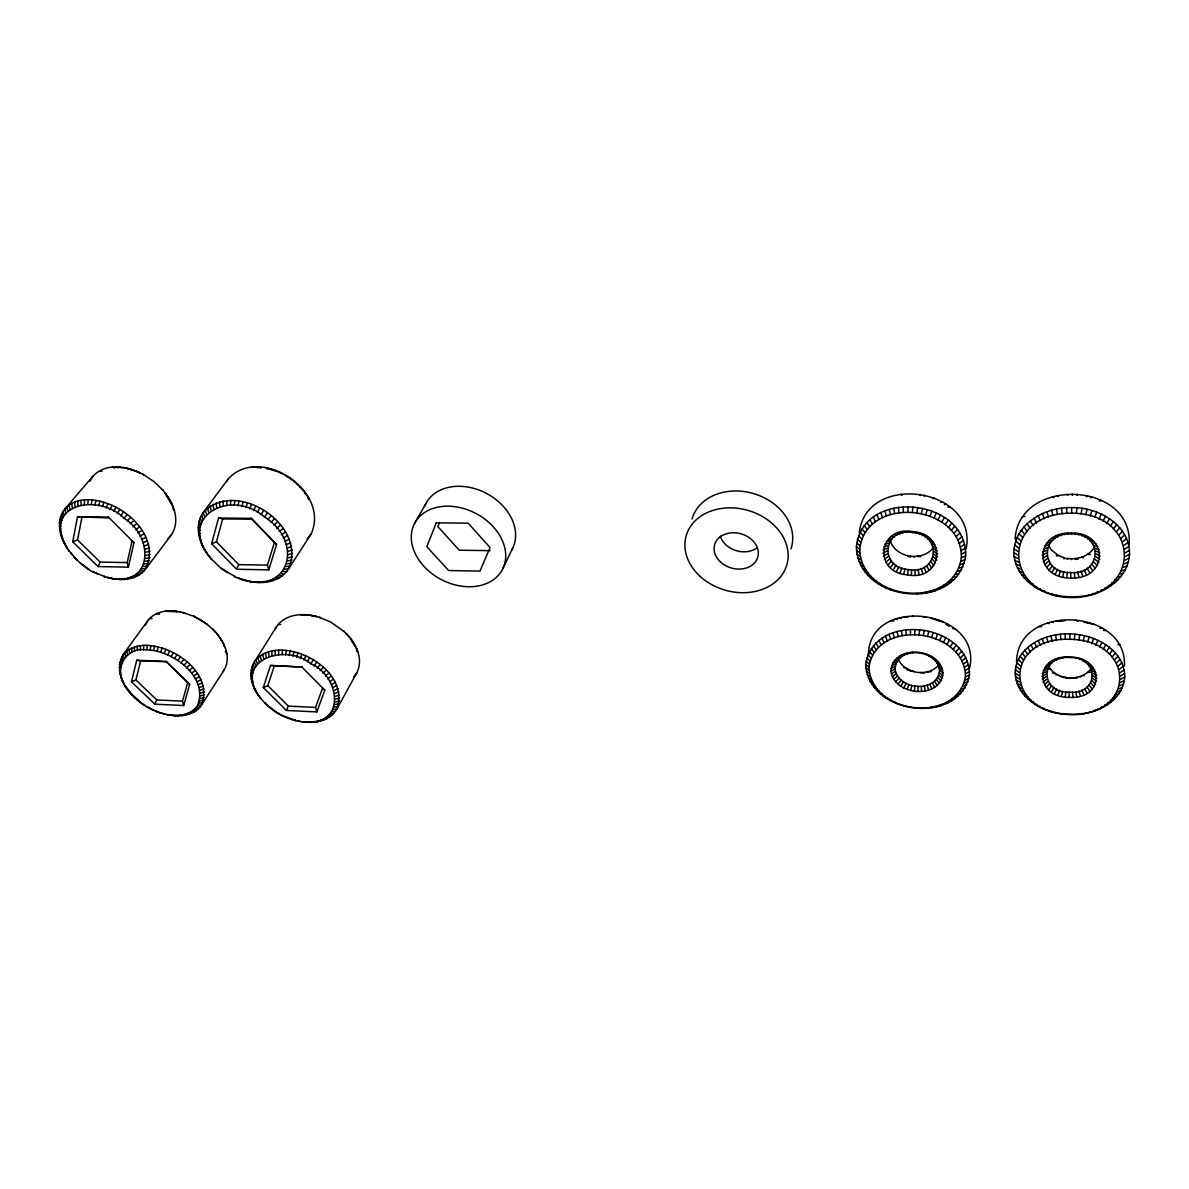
<?xml version="1.0" encoding="UTF-8"?>
<svg xmlns="http://www.w3.org/2000/svg" width="1189" height="1189" viewBox="0 0 1189 1189"><rect width="100%" height="100%" fill="white"/><g stroke="black" fill="none" stroke-linecap="round" stroke-linejoin="round"><path stroke-width="1.5" d="M890.16 540.326C892.538 549.407 901.648 555.07 910.566 556.199L910.566 557.017L908.054 556.541M257.641 694.287L260.911 698.627C252.588 688.951 247 673.925 254.312 662.124L276.472 626.781C285.94 612.84 305.811 612.573 320.272 617.671L319.351 617.299L330.765 622.085L343.918 631.389L343.145 630.779C354.708 640.529 364.324 657.725 356.878 672.647L336.933 708.941C330.215 721.084 314.476 723.833 301.843 721.708L307.267 722.288M258.89 695.818C233.445 659.405 286.549 642.833 310.775 663.759C340.024 675.738 346.504 725.959 305.305 722.005M912.87 532.598C883.234 526.861 878.359 567.762 908.292 569.576C938.032 575.461 943.04 534.307 912.87 532.598L912.87 531.676C878.24 524.988 872.563 572.741 907.534 574.867C942.312 581.778 948.168 533.668 912.87 531.676M74.104 557.195L73.584 556.378L76.854 560.049L68.412 549.927L69.259 551.176C60.52 539.583 54.724 521.689 64.756 509.115L92.757 476.432C105.747 462.075 128.516 466.073 143.587 474.738L142.918 474.277L153.782 481.456L163.042 490.358L162.313 489.705C173.133 501.253 181.025 520.381 171.35 534.931L145.816 568.728C136.245 581.629 117.577 581.228 103.815 576.368L105.36 576.873L93.024 571.835L96.368 573.261M66.212 546.568L67.208 548.04C40.827 504.597 98.405 492.097 124.087 518.27C155.298 537.458 152.564 589.67 107.441 577.393L109.239 577.958M961.366 557.775C962.704 503.794 865.651 494.312 859.766 549.273C860.717 601.5 953.355 610.67 961.366 557.775L965.617 555.828C967.192 497.671 862.605 487.505 856.392 546.732C857.477 602.868 956.967 612.677 965.617 555.828M239.167 578.419L238.231 578.003C288.496 598.052 305.543 542.808 264.553 516.992C230.146 486.925 174.738 518.047 211.895 559.588C200.48 547.609 192.856 527.485 203.2 512.548L228.229 478.885C260.228 444.002 331.003 491.131 311.042 534.099L288.541 568.937C276.829 586.549 251.429 584.735 234.515 576.442L235.214 576.754L220.634 567.926L211.018 558.726M284.349 569.13L288.541 568.937C308.04 525.152 235.898 477.755 203.2 512.548L204.612 516.487M965.423 676.913C965.542 628.268 876.546 617.522 868.981 667.133C870.898 714.307 955.986 724.696 965.423 676.913L969.466 674.936C969.704 622.531 873.781 610.997 865.755 664.473C867.881 715.183 959.27 726.301 969.466 674.936M891.007 671.072C892.716 643.71 940.44 647.47 942.951 672.915C940.648 699.816 894.039 696.055 891.007 671.072L895.079 668.887C896.565 645.493 937.348 648.689 939.518 670.447C937.601 693.499 897.621 690.319 895.079 668.887M1071.601 513.217C1142.733 513.247 1141.291 598.78 1070.457 596.744C1000.93 595.971 1001.807 512.147 1071.601 513.217L1071.75 507.599C1098.19 506.99 1130.011 524.825 1129.55 554.223C1127.752 582.788 1096.421 598.676 1070.516 597.502C1044.938 597.562 1014.812 580.797 1013.875 552.647C1014.187 523.71 1045.681 506.722 1071.75 507.599M1070.709 578.017C1108.386 579.86 1109.114 532.256 1071.334 533.029C1033.954 531.468 1033.39 578.567 1070.709 578.017L1070.858 572.533C1102.634 575.298 1103.303 532.122 1071.393 534.01C1039.81 531.453 1039.275 574.228 1070.858 572.533M1069.862 639.31C1002.921 636.962 1003.962 712.701 1068.837 714.188C1136.669 717.383 1136.208 640.202 1069.862 639.31L1070.011 633.945C1046.379 632.622 1015.852 646.207 1015.213 673.093C1016.565 699.414 1045.28 713.95 1068.896 714.559C1092.423 716.09 1122.698 703.472 1124.735 676.927C1124.631 649.491 1094.356 634.123 1070.011 633.945M1069.06 697.378C1034.252 697.527 1033.836 654.812 1069.624 657.041C1104.849 656.714 1105.101 699.86 1069.06 697.378L1069.208 692.132C1039.736 693.499 1039.543 654.47 1069.684 657.591C1099.453 656.06 1099.528 695.431 1069.208 692.132M278.583 654.678L278.702 650.145C308.159 649.001 348.154 676.273 336.933 708.941L332.979 709.536M226.742 505.31L226.906 500.539M204.151 622.04L207.391 624.656L194.387 616.497L182.586 612.454L184.102 612.9C171.974 609.392 156.205 609.734 147.808 620.569L122.957 654.842C109.18 682.947 142.65 711.185 168.645 714.827L166.861 714.589C178.84 717.086 194.268 716.239 201.565 704.928L224.26 669.749C232.256 655.734 222.952 639.132 212.697 629.115L215.967 632.697L215.164 631.731M914.757 634.837L914.965 629.635M917.953 691.478L918.146 686.38M123.24 682.412L124.399 684.284C114.04 669.6 125.261 648.183 143.572 649.729L143.735 645.33C173.029 644.527 213.574 672.543 201.565 704.928L197.597 705.33C191.919 714.351 180.059 716.387 170.22 715.124L172.242 715.392M907.846 512.162L908.054 506.707M911.398 575.164L911.606 569.828M84.33 504.448L84.538 499.826C118.083 497.686 162.209 533.415 145.816 568.728L141.61 568.758M1015.094 539.078C1018.587 476.715 1133.295 480.728 1129.178 544.294M282.046 654.663L282.417 650.13M859.305 532.33C866.989 471.379 978.057 487.683 966.211 548.605M230.398 505.176L230.815 500.391M143.572 649.729L146.827 649.729L147.228 645.33M197.597 705.33C208.61 676.199 173.044 650.948 146.827 649.729M1076.372 513.41L1076.892 507.807M1074.38 639.578L1074.871 634.242M87.763 504.329L88.224 499.677M1124.437 666.078C1127.41 607.356 1016.253 602.942 1016.595 662.496M919.052 635.104L919.573 629.917M912.364 512.34L912.914 506.9M1065.195 697.022L1065.894 691.835M1066.637 577.72L1067.365 572.281M285.598 654.931L286.222 650.413M914.282 691.136L914.995 686.083M907.534 574.867L908.292 569.576M234.159 505.355L234.857 500.584M277.498 713.118L264.894 703.011C274.05 712.746 286.653 719.182 299.821 721.396L298.32 721.158L303.581 721.976M150.2 649.982L150.854 645.582M919.855 495.337L920.018 494.327M91.33 504.493L92.029 499.856M1078.869 640.158L1079.701 634.852M1081.128 513.945L1082.005 508.372M923.318 635.669L924.18 630.512M916.868 512.86L917.774 507.45M128.397 567.168L127.193 562.575L132.128 540.653L133.956 542.615L128.397 567.168L98.048 566.573L72.722 541.753L77.508 516.814L108.392 517.081L109.358 517.928L77.508 516.814M127.193 562.575L100.099 562.085L77.538 539.91L81.848 517.676M289.224 655.451L290.116 650.978M238.008 505.83L238.974 501.089M153.649 650.487L154.555 646.132M94.971 504.953L95.952 500.346M1083.283 641.02L1084.457 635.773M1085.795 514.792L1087.028 509.278M927.539 636.501L928.728 631.404M921.326 513.678L922.575 508.327M1062.639 576.977L1063.947 571.641M1061.42 696.278L1062.669 691.195M131.459 681.802L136.72 660.267L166.059 661.411L189.645 684.329L183.686 705.538L154.838 704.156L131.459 681.802L135.918 679.974L140.674 660.772L166.802 661.783M910.67 690.423L911.904 685.473M903.714 574.153L905.022 568.966M292.88 656.239L294.04 651.81M241.902 506.603L243.15 501.907M969.674 667.668C982.634 609.823 870.066 594.188 868.401 654.218M157.171 651.245L158.315 646.935M211.612 543.7L218.553 518.047L251.34 518.33L276.561 544.607L268.773 569.858L236.611 569.249L211.612 543.7L216.443 541.798L222.7 518.924L251.89 519.192L276.561 544.607M98.687 505.711L99.935 501.149M183.686 705.538L182.512 701.138L187.803 682.204M926.231 616.838L923.259 617.076M1087.593 642.149L1089.094 637.007M1090.343 515.967L1091.933 510.542M1077.145 495.397L1077.472 494.312M931.686 637.616L933.187 632.593M925.696 514.807L927.286 509.546M268.773 569.858L267.436 565.147L274.347 542.585M316.854 711.914L315.561 707.396L322.62 688L324.79 690.2L316.854 711.914L286.371 710.457L263.289 687.539L270.512 665.468L301.902 667.044L270.512 665.468M296.566 657.264L297.978 652.924M245.811 507.658L247.342 503.051M263.289 687.539L267.793 685.637L274.273 665.959M160.708 652.256L162.105 648.02M102.447 506.737L103.963 502.248M1057.809 695.149L1059.562 690.229M1058.834 575.818L1060.677 570.646M907.177 689.323L908.901 684.537M1091.77 643.576L1093.598 638.523M900.043 573.024L901.871 568M1094.757 517.438L1096.689 512.132M143.483 704.765L131.697 694.183L124.964 685.429L126.019 687.108M935.728 638.983L937.526 634.079M929.961 516.249L931.864 511.092M82.903 565.31C74.298 557.79 90.23 571.998 93.827 572.028M300.223 658.557L301.902 654.292M439.217 523.234L437.879 526.638L459.236 550.21L490.136 550.656M164.245 653.489L165.895 649.357M249.705 509.011L251.518 504.493M106.207 508.045L107.991 503.66M1095.768 645.255L1097.893 640.336M1098.978 519.221L1101.237 514.049M939.607 640.618L941.718 635.847M934.064 517.973L936.293 512.949M98.048 566.573L100.099 562.085M154.838 704.156L156.77 699.935L182.512 701.138M236.611 569.249L238.721 564.612L267.436 565.147M286.371 710.457L288.362 706.117L315.561 707.396M145.311 625.161L147.808 620.569M303.819 660.073L305.766 655.912M1075.436 620.153L1078.081 621.163M167.738 654.961L169.655 650.933M253.569 510.631L255.65 506.232M1054.435 693.663L1056.664 688.951M1055.267 574.242L1057.63 569.293M109.953 509.62L112.004 505.34M503.229 567.822L513.113 547.297M903.878 687.881L906.092 683.289M896.565 571.493L898.899 566.692M1099.557 647.188L1101.98 642.417M1102.991 521.272L1105.547 516.264M943.323 642.506L945.716 637.869M937.987 519.979L940.514 515.105M924.254 496.155L924.76 495.189M89.651 481.382L92.757 476.432M307.357 661.812L309.541 657.785M275.135 629.234L276.472 626.781M171.186 656.655L173.356 652.746M257.344 512.504L259.692 508.238M113.639 511.433L115.942 507.287M414.56 523.472L425.87 503.586M1074.945 534.247L1075.495 533.311M1103.11 649.343L1105.8 644.75M1106.751 523.606L1109.605 518.776M946.83 644.601L949.491 640.128M941.688 522.239L944.497 517.542M1051.344 691.849L1054.034 687.405M1052.012 572.295L1054.836 567.629M1067.514 559.306L1068.019 558.488C1077.635 559.662 1088.5 556.363 1093.954 547.936M900.846 686.112L903.491 681.773M893.37 569.605L896.164 565.072M356.878 672.647L353.668 677.165M310.775 663.759L313.212 659.865M226.564 481.53L228.229 478.885M261.015 514.629L263.631 510.512M174.56 658.557L176.953 654.782M117.235 513.499L119.807 509.501M1106.394 651.721L1109.352 647.306M1110.229 526.177L1113.35 521.54M950.1 646.92L953.013 642.625M945.136 524.735L948.213 520.232M311.042 534.099L307.163 538.929M916.199 533.207L916.764 532.39M222.759 671.859L224.26 669.749M314.059 665.899L316.735 662.169M177.815 660.638L180.446 657.012M264.553 516.992L267.421 513.039M278.702 650.145C269.442 650.472 259.499 654.009 254.312 662.124L255.798 665.81M120.728 515.788L123.552 511.954M1048.624 689.739L1051.7 685.592M1049.144 570.021L1052.384 565.682M898.126 684.061L901.158 680.019M1109.396 654.307L1112.577 650.086M890.502 567.391L893.712 563.17M1113.394 528.986L1116.753 524.572M953.102 649.432L956.238 645.33M948.317 527.455L951.631 523.175M1091.086 668.619C1080.846 682.397 1055.267 680.643 1047.821 664.874M171.35 534.931L167.441 539.182M317.195 668.203L320.094 664.651M180.921 662.897L183.775 659.434M267.926 519.548L271.033 515.788M124.087 518.27L127.134 514.614M1112.087 657.056L1115.46 653.043M143.735 645.33L137.211 646.177L128.932 649.447L122.957 654.842L124.161 658.572M1116.233 531.988L1119.8 527.797M955.822 652.107L959.166 648.213M951.185 530.368L954.722 526.311M1046.32 687.391L1049.724 683.571M932.86 548.233C927.643 554.817 918.651 557.21 910.566 556.199M1046.706 567.45L1050.303 563.482M895.793 681.758L899.166 678.057M320.138 670.685L323.245 667.297M888.034 564.894L891.587 561.03M183.879 665.305L186.941 662.02M271.107 522.298L274.436 518.731M1114.435 659.954L1117.987 656.179M84.538 499.826C77.136 500.42 69.616 503.289 64.756 509.115L65.871 513.098M127.268 520.931L130.552 517.483M1118.715 535.169L1122.475 531.23M930.734 617.715L932.964 618.964M958.245 654.931L961.767 651.26M953.741 533.475L957.472 529.655M938.299 665.543C927.673 677.091 905.587 673.866 898.557 659.895M322.873 673.286L326.172 670.106M1116.441 662.986L1120.142 659.449M186.643 667.846L189.898 664.74M274.065 525.196L277.617 521.852M1120.826 538.498L1124.735 534.827M1044.477 684.819L1048.148 681.371M960.34 657.889L964.026 654.455M130.255 523.755L133.763 520.514M1044.759 564.641L1048.639 561.059M893.875 679.261L897.517 675.902M955.956 536.715L959.85 533.148M1086.419 496.734L1087.489 495.754M886.013 562.159L889.862 558.681M1063.575 677.492L1066.533 677.552M325.385 676.021L328.863 673.019M1118.061 666.122L1121.896 662.838M189.2 670.492L192.633 667.594M1122.55 541.961L1126.578 538.558M962.094 660.95L965.914 657.74M276.799 528.258L280.53 525.122M133.034 526.727L136.735 523.68M957.814 540.074L961.842 536.774M146.648 706.771L143.646 704.319M1043.125 682.114L1047.004 679.053M1119.325 669.348L1123.233 666.301M892.419 676.615L896.283 673.643M1043.333 561.654L1047.42 558.503M327.644 678.845L331.285 676.051M1123.858 545.528L1127.989 542.392M963.491 664.086L967.415 661.129M191.533 673.242L195.13 670.537M884.467 559.246L888.54 556.184M279.266 531.424L283.175 528.525M959.3 543.536L963.432 540.505M1078.423 534.872L1079.567 534.039M135.591 529.804L139.455 526.995M280.812 714.99L296.031 720.564L294.783 720.385M1120.187 672.617L1124.155 669.823M1063.59 558.592L1068.019 558.488M329.65 681.728L333.425 679.157M1124.764 549.155L1128.956 546.316M964.532 667.282L968.53 664.562M193.614 676.065L197.359 673.554M1042.307 679.291L1046.305 676.63M1055.877 595.719L1056.828 595.095M281.451 534.678L285.509 532.018M960.4 547.059L964.621 544.294M891.453 673.866L895.451 671.28M137.865 532.969L141.892 530.383M1042.471 558.533L1046.677 555.828M1120.647 675.917L1124.66 673.375M914.014 671.636L906.806 669.466L908.262 669.481M932.771 498.681L933.96 497.923M883.442 556.214L887.663 553.584M1090.908 497.879L1092.349 496.987M965.2 670.492L969.243 668.025M285.003 475.377L291.023 478.914M331.359 684.671L335.253 682.308M1125.255 552.826L1129.476 550.254M195.442 678.919L199.321 676.63M961.113 550.626L965.379 548.144M283.339 538.008L287.53 535.585M919.409 534.188L920.539 533.534M1120.722 679.216L1124.735 676.927M139.886 536.194L144.047 533.846M1042.04 676.422L1046.067 674.178M965.498 673.717L969.555 671.503M332.786 687.628L336.769 685.473M1125.329 556.511L1129.55 554.223M1042.188 555.337L1046.439 553.093M197.002 681.817L200.971 679.722M935.163 618.904L934.331 619.335L943.605 622.1M1084.918 621.669L1083.922 622.189L1093.954 624.388M961.44 554.208L965.706 551.993M1120.41 682.501L1124.378 680.465M284.929 541.367L289.224 539.197M882.951 553.108L887.262 550.923M141.61 539.464L145.905 537.354M333.916 690.601L337.973 688.654M1124.972 560.168L1129.164 558.176M198.266 684.701L202.323 682.828M1042.322 673.568L1046.32 671.74M1119.696 685.726L1123.605 683.943M286.192 544.74L290.577 542.808M891.066 668.292L895.139 666.509M964.978 680.063L968.976 678.324M143.037 542.749L147.421 540.861M1051.195 594.485L1052.458 593.935M890.145 589.714L891.17 589.283M1042.485 552.157L1046.706 550.373M334.718 693.544L338.835 691.82M1124.214 563.794L1128.346 562.07M199.232 687.584L203.364 685.904M883.011 550.017L887.321 548.278M1118.596 688.877L1122.431 687.331M960.89 561.297L965.111 559.618M1081.752 535.897L1083.476 535.228M72.722 541.753L77.538 539.91M287.129 548.114L291.573 546.42M964.16 683.14L968.084 681.639M1043.154 670.789L1047.033 669.348M144.166 546.004L148.61 544.369M335.224 696.442L339.355 694.926M1076.342 658.513L1077.412 658.126M1123.055 567.331L1127.098 565.875M1117.14 691.939L1120.841 690.631M199.915 690.408L204.077 688.936M891.661 665.572L895.659 664.175M194.387 616.497L193.658 616.318L201 620.004M960.043 564.73L964.19 563.333M962.986 686.112L966.82 684.849M287.738 551.428L292.212 549.972M1043.362 549.036L1047.45 547.698M1088.173 623.304L1089.51 622.873M1063.338 676.927L1059.949 676.511M335.402 699.281L339.549 697.958M144.969 549.229L149.457 547.817M86.158 567.688L89.547 569.858M883.635 546.97L887.841 545.677M200.287 693.172L204.463 691.894M1121.509 570.779L1125.418 569.59M1115.312 694.866L1118.879 693.782M1099.424 501.089L1101.549 500.45M149.903 708.585L154.08 710.145L153.232 710.205M1044.522 668.144L1048.208 667.074M958.81 568.089L962.852 566.93M938.314 620.688L939.459 620.361M961.47 688.981L965.171 687.941M1046.662 592.939L1048.222 592.508M288.006 554.683L292.494 553.465M335.268 702.03L339.385 700.901M892.776 662.986L896.61 661.961M145.444 552.395L149.963 551.206M200.347 695.847L204.538 694.777M1055.029 712.657L1055.921 712.419M1113.142 697.661L1116.545 696.784M922.441 535.526L924.076 535.095M1119.577 574.094L1123.323 573.157M931.195 671.636L926.335 672.082M940.677 502.353L942.505 501.892M885.909 587.931L887.217 587.619M959.612 691.716L963.179 690.868M1044.804 546.033L1048.698 545.127M957.219 571.314L961.128 570.408M334.808 704.661L338.895 703.725M287.931 557.849L292.405 556.853M884.794 544.057L888.852 543.18M925.651 654.53L926.736 654.292M200.109 698.433L204.27 697.527M145.593 555.471L150.126 554.505M1110.66 700.291L1113.855 699.608M1046.394 665.662L1049.813 664.963M1117.274 577.26L1120.855 576.561M957.442 694.272L960.831 693.633M1084.873 537.265L1087.118 536.833M334.05 707.173L338.077 706.415M894.381 660.564L897.992 659.895M955.257 574.391L959.033 573.722M287.53 560.896L291.959 560.108M910.046 670.893L911.056 670.715M199.574 700.871L203.676 700.158M1056.308 555.887L1058.388 555.545L1064.645 557.864M145.43 558.444L149.933 557.686M1042.307 591.111L1044.165 590.799M1107.851 702.729L1110.838 702.238M920.643 556.734L917.105 556.289M1022.451 516.784L1024.918 516.398M1078.215 559.023L1075.569 559.424L1074.945 558.577M907.906 617.195L903.699 617.032M954.96 696.665L958.171 696.204M1114.628 580.247L1118.002 579.771M1058.923 621.297L1064.75 620.673M1046.781 543.239L1050.392 542.734M1079.493 659.494L1081.113 659.271M198.726 703.189L202.784 702.625M1087.415 672.588L1090.372 672.201M286.787 563.809L291.171 563.229M944.319 504.582L946.444 504.314M886.474 541.337L890.293 540.846M952.984 577.304L956.565 576.843M144.939 561.267L149.413 560.718M1066.057 677.983L1077.457 677.789L1076.327 677.388M1048.743 663.417L1051.834 663.046M1050.586 711.453L1051.775 711.304M1104.774 704.988L1107.524 704.661M331.612 711.735L335.461 711.304M881.852 585.88L883.457 585.701M896.447 658.379L899.761 658.022M952.211 698.864L955.198 698.567M175.288 611.161L177.295 611.696L165.018 611.28M285.732 566.558L290.027 566.187M144.137 563.943L148.536 563.586M1111.67 583.041L1114.821 582.773M1038.16 589.001L1040.316 588.837M329.977 713.742L333.708 713.459M950.383 580.024L953.771 579.771M196.2 707.306L200.064 707.039M1101.445 707.009L1103.942 706.846M925.22 537.175L927.346 537.042M897.695 703.829L898.691 703.754M949.194 700.856L951.958 700.693M1087.712 538.974L1090.432 538.825M328.075 715.57L331.657 715.406M259.336 466.816L261.312 467.797L251.563 466.831M143.022 566.454L147.332 566.261M1049.263 540.668L1052.518 540.534M194.52 709.09L198.266 708.941M888.644 538.84L892.151 538.721M1051.522 661.456L1054.212 661.366M278.122 624.522L280.619 624.448M947.722 507.064L950.13 506.99M1046.29 709.967L1047.777 709.922M947.559 624.106L945.805 624.151L949.268 626.246M898.943 656.462L901.886 656.373M1108.416 585.612L1111.314 585.538M947.484 582.536L950.65 582.476M1097.878 708.807L1100.093 708.778M1099.959 628.268L1102.262 628.238M325.905 717.19L329.338 717.145M928.52 655.793L930.095 655.763M282.685 571.508L286.742 571.478M945.939 702.61L948.465 702.595M192.603 710.665L196.2 710.636M878.017 583.561L879.875 583.561M1034.267 586.623L1036.689 586.623M1082.451 660.787L1084.561 660.787M149.517 618.548L152.029 618.562M323.512 718.587L326.767 718.646M190.433 712.048L193.881 712.107M1055.431 674.683L1057.393 674.713M287.708 718.126L288.451 718.141M280.723 573.678L284.632 573.797M139.901 570.869L143.988 570.988M156.621 711.631L165.018 714.024L163.473 713.831M944.319 584.81L947.232 584.929M1104.893 587.961L1107.509 588.065M893.667 702.134L894.945 702.179M1042.159 708.243L1043.927 708.317M942.491 704.141L944.75 704.23M1094.103 710.368L1096.035 710.457M188.055 713.192L191.325 713.341M320.896 719.761L323.958 719.895M1082.347 675.59L1084.472 675.694M1103.466 630.408L1106.052 630.542M1087.549 554.327L1090.239 554.49M901.797 654.857L904.339 655.005M891.26 536.64L894.381 536.833M137.939 572.756L141.877 572.994M1054.673 659.806L1056.902 659.954M1090.194 540.965L1093.345 541.173M1030.64 584.007L1033.315 584.171M278.479 575.61L282.239 575.862M1039.127 626.544L1041.505 626.707M185.469 714.113L188.561 714.321M1052.191 538.409L1055.029 538.602M318.072 720.697L320.956 720.891M927.702 539.122L930.244 539.316M874.42 581.005L876.531 581.168M182.705 714.797L185.588 715.05M160.039 712.85L161.347 712.969M315.085 721.396L317.745 721.634M938.849 705.419L940.826 705.612M290.785 479.063L294.515 481.604M940.9 586.861L943.561 587.113M135.709 574.391L139.485 574.763M1038.235 706.251L1040.271 706.459M275.982 577.304L279.564 577.676M1085.126 662.377L1087.697 662.645M291.231 719.36L292.226 719.464M156.235 613.806L159.549 614.163M179.762 715.243L182.452 715.525M1090.15 711.676L1091.799 711.854M1101.118 590.056L1103.451 590.309M311.949 721.842L314.386 722.124M931.165 657.339L933.187 657.576M889.833 700.202L891.364 700.38M176.7 715.436L179.167 715.733M1052.384 672.885L1054.792 673.182M891.453 620.732L893.846 621.03M136.72 660.267L140.674 660.772M1027.311 581.139L1030.209 581.51M133.242 575.803L136.839 576.264M308.679 722.05L310.894 722.332M173.505 715.406L175.749 715.689M952.493 628.535L954.782 628.832M315.501 616.229L316.705 616.675L307.862 614.906M273.262 578.746L276.651 579.206M903.803 667.713L905.691 667.98M871.091 578.226L873.425 578.582M935.044 706.444L936.754 706.712M1034.534 704.037L1036.823 704.393M130.552 576.947L133.971 577.482M904.978 653.593L907.058 653.935M937.259 588.629L939.652 589.031M1092.29 543.224L1095.797 543.819M1079.434 676.66L1081.069 676.927M894.262 534.782L896.967 535.243M270.319 579.92L273.5 580.47M1024.309 578.077L1027.415 578.657M886.191 698.047L887.975 698.374M127.669 577.824L130.879 578.419M1086.047 712.731L1087.4 712.984M99.668 470.77L102.105 471.23M1097.12 591.884L1099.171 592.271M1058.121 658.528L1059.86 658.855M266.321 468.481L268.833 468.971L267.421 468.08M895.347 619.216L897.457 619.632M929.828 541.307L932.741 541.887M1087.489 664.22L1090.462 664.8M131.251 469.373L132.737 470.175L123.433 467.545M1055.52 536.507L1057.883 536.967M267.183 580.812L270.141 581.421M1031.101 701.599L1033.627 702.134M218.553 518.047L222.7 518.924M124.607 578.434L127.595 579.073M868.044 575.253L870.586 575.803M227.337 572.608L220.634 567.926M168.318 610.968L170.815 611.518M933.514 659.137L935.936 659.687M931.121 707.217L932.533 707.529M1047.36 623.17L1049.144 623.586M933.424 590.145L935.535 590.651M263.884 581.436L266.618 582.09M121.382 578.775L124.146 579.429M1021.648 574.822L1024.933 575.625M171.736 610.923L174.01 611.473M882.773 695.669L884.794 696.159M300.505 614.698L306.123 615.218L304.131 614.668M1027.95 698.969L1030.7 699.667M118.038 578.835L120.565 579.504M1093.954 545.677L1097.744 546.687M270.111 469.313L276.428 471.29L275.58 470.562M260.45 581.793L262.932 582.461M899.434 617.983L901.262 618.473M1089.466 666.286L1092.78 667.222M865.31 572.072L868.044 572.845M114.575 578.627L116.864 579.281M178.915 611.666L180.669 612.172M96.577 573.588L97.632 573.886M1092.959 593.43L1094.683 593.935M1047.435 668.456L1050.526 669.377M908.411 652.716L909.986 653.177M1019.345 571.389L1022.808 572.429M879.607 693.098L881.852 693.767M1081.841 713.504L1082.867 713.816M111.038 578.136L113.074 578.761M931.567 543.7L934.762 544.681M256.883 581.852L259.128 582.536M897.606 533.296L899.82 533.98M1025.096 696.145L1028.039 697.051M935.535 661.143L938.299 662.035M927.108 707.708L928.208 708.064M929.441 591.379L931.24 591.973M1117.823 644.334L1120.231 645.151M253.227 581.629L255.219 582.298M112.271 467.099L115.08 468.05M1051.789 621.906L1053.231 622.412M133.956 470.591L140.02 472.954L139.083 472.375M311.667 615.426L313.138 615.932M862.917 568.743L865.815 569.754M294.04 481.56L297.815 484.488M876.724 690.348L879.161 691.21M1022.57 693.157L1025.691 694.272M1081.633 557.165L1083.357 557.775M1017.442 567.822L1021.024 569.115M1095.128 548.292L1099.126 549.749M1091.041 668.53L1094.623 669.838M249.512 581.139L251.236 581.763M115.883 466.935L118.424 467.901M1059.176 534.976L1061.004 535.674M1061.822 657.621L1063.025 658.082M245.751 580.351L247.223 580.931M1020.4 690.036L1023.67 691.359M874.138 687.435L876.769 688.505M860.866 565.265L863.913 566.514M932.86 546.241L936.278 547.653M937.17 663.328L940.217 664.592M119.599 467.084L121.902 468.035M1015.926 564.136L1019.612 565.682M241.991 579.311L243.18 579.816M277.661 471.81L283.532 474.218M155.283 710.65L157.706 711.676M1088.634 594.693L1090.031 595.303M925.31 592.33L926.811 592.984M255.397 466.668L257.641 467.663M1092.171 670.893L1095.931 672.617M1018.587 686.796L1021.99 688.342M871.879 684.388L874.658 685.667M1095.827 551.012L1099.929 552.93M923.303 672.469L924.314 672.944L920.212 672.528M923.006 707.945L923.808 708.317M859.186 561.684L862.352 563.185M1014.812 560.361L1018.601 562.174M901.217 532.226L902.912 533.073M127.327 468.303L129.081 469.179M297.101 484.25L300.876 487.564M1017.145 683.452L1020.652 685.236M912.022 652.226L913.078 652.761M938.389 665.632L941.643 667.297M869.947 681.223L872.86 682.724M1056.352 620.926L1057.467 621.505M933.692 548.887L937.244 550.745M857.893 558.013L861.148 559.766M1014.128 556.526L1017.962 558.607M1092.825 673.346L1096.704 675.471M148.194 707.113L150.513 708.406M1016.105 680.034L1019.686 682.055M277.542 712.791L281.094 714.782M868.371 677.968L871.388 679.692M1096.02 553.777L1100.137 556.155M1052.473 496.853L1054.004 497.745M135.174 470.725L136.393 471.439M1058.388 555.545L1051.135 549.764L1048.282 544.815M921.074 592.984L922.263 593.683M856.987 554.282L860.316 556.289M1013.875 552.647L1017.725 554.995M939.176 668.025L942.565 670.091M299.97 487.104L303.7 490.775M1015.451 676.586L1019.092 678.845M1084.19 595.659L1085.26 596.328M867.153 674.639L870.259 676.586M934.064 551.562L937.675 553.881M200.763 620.093L204.151 622.278M1093.003 675.828L1096.912 678.369M856.496 550.507L859.855 552.781M1063.085 533.876L1064.348 534.738M1014.039 548.768L1017.888 551.384M1015.213 673.093L1018.869 675.605M866.305 671.265L869.471 673.45M1095.693 556.511L1099.766 559.365M302.586 490.091L306.242 494.119M939.518 670.447L942.951 672.915M271.508 469.165L272.638 469.997M83.007 565.043L86.485 567.584M856.392 546.732L859.766 549.273M1015.376 669.615L1019.032 672.365M1014.648 544.904L1018.468 547.802M865.845 667.861L869.055 670.284M912.558 616.036L913.405 616.675M933.945 554.237L937.526 557.002M1092.706 678.28L1096.555 681.238M308.486 497.567L304.949 493.212M900.89 494.267L902.154 495.278M1061.049 620.272L1061.807 620.896M346.757 634.138L345.791 633.351L349.358 637.022M905.022 531.587L906.152 532.523M1015.956 666.167L1019.567 669.169M865.755 664.473L868.981 667.133M207.168 624.255L213.321 629.888M1057.303 495.65L1058.478 496.63M856.704 542.987L860.063 545.781M1094.876 559.187L1098.799 562.486M1015.688 541.099L1019.434 544.265M939.399 672.84L942.818 675.709M916.778 593.341L917.64 594.069M1091.933 680.658L1095.634 684.017M866.068 661.099L869.278 664.012M1016.937 662.763L1020.489 666.003M351.691 640.009L350.383 638.805L356.968 649.328M933.35 556.838L936.828 560.034M76.527 559.424L79.797 562.754M857.432 539.271L860.747 542.347M1017.145 537.369L1020.801 540.802M135.918 679.974L156.77 699.935M352.301 641.659L353.757 643.071M165.672 493.613L164.751 492.722L173.297 507.302M166.059 661.411L189.645 684.329M938.834 675.159L942.149 678.429M866.766 657.785L869.932 660.921M267.793 685.637L288.362 706.117M108.392 517.081L133.956 542.615M1018.319 659.449L1021.782 662.927M1093.568 561.743L1097.269 565.459M301.53 666.672L324.79 690.2M216.443 541.798L238.721 564.612M208.387 555.471L209.427 556.541M858.547 535.644L861.802 538.974M353.936 644.557L355.511 646.192M1019.018 533.742L1022.555 537.428M166.95 495.843L168.021 496.957M265.667 703.977L259.811 697.289M1090.699 682.917L1094.192 686.662M206.009 552.097L207.213 553.39M867.851 654.544L870.957 657.918M932.295 559.32L935.594 562.932M1020.103 656.239L1023.447 659.954M168.868 499.023L170.086 500.376M203.928 548.649L205.281 550.165M860.078 532.122L863.229 535.704M937.824 677.373L940.96 681M1021.292 530.264L1024.68 534.203M72.692 555.322L70.879 553.197L71.563 554.237M356.358 650.428L358.112 652.479M218.375 635.595L217.409 634.45L220.53 638.582M170.503 502.234L171.84 503.824M869.322 651.423L872.325 655.02M202.16 545.127L203.616 546.881M1091.814 564.121L1095.203 568.238M1022.258 653.162L1025.453 657.101M219.4 637.23L222.402 641.629M861.995 528.733L865.012 532.553M255.754 691.225L257.136 692.964M1089.035 685.013L1092.245 689.1M200.703 541.59L202.264 543.566M1023.967 526.935L1027.162 531.111M223.993 644.691L221.154 640.054M254.164 688.119L255.635 690.066M930.794 561.624L933.841 565.622M871.151 648.421L874.034 652.226M267.778 705.686L268.372 706.474M199.574 538.037L201.209 540.252M1024.784 650.249L1027.816 654.381M172.895 508.699L174.411 510.765M936.397 679.409L939.28 683.393M252.871 684.998L254.431 687.153M223.829 645.776L225.286 647.767M864.299 525.508L867.153 529.551M1067.157 533.222L1067.826 534.173M251.89 681.877L253.525 684.24M198.801 534.515L200.48 536.967M1026.999 523.814L1030.001 528.213M873.35 645.568L876.07 649.58M1089.644 566.261L1092.661 570.735M64.295 543.15L65.425 544.844M251.236 678.8L252.915 681.356M1027.668 647.5L1030.491 651.84M1086.984 686.9L1089.837 691.299M225.375 651.423L226.921 653.831M251.34 518.33L251.89 519.192M198.37 531.022L200.079 533.712M62.69 539.717L63.909 541.634M913.836 556.437L914.371 557.284M866.944 522.461L869.62 526.727M928.891 563.72L931.611 568.074M126.955 688.416L127.877 689.902M250.924 675.753L252.618 678.518M61.382 536.254L62.69 538.409M121.798 679.365L123.061 681.446M875.892 642.877L878.433 647.098M934.584 681.252L937.17 685.533M129.2 691.344L129.987 692.637M1030.387 520.886L1033.152 525.508M908.931 531.409L909.496 532.36M198.281 527.619L200.005 530.532M120.669 676.318L122.006 678.607M60.401 532.835L61.783 535.213M1030.878 644.958L1033.494 649.491M250.924 672.796L252.633 675.753M119.836 673.316L121.233 675.783M131.697 694.183L132.306 695.283M869.947 519.623L872.414 524.096M307.654 497.507L308.858 499.692M198.563 524.304L200.272 527.44M59.762 529.447L61.174 532.048M1087.103 568.149L1089.689 572.935M1075.064 596.7L1075.465 597.443M878.745 640.395L881.094 644.795M119.316 670.343L120.743 673.019M251.28 669.927L252.96 673.078M1084.576 688.535L1087.028 693.217M1034.103 518.211L1036.6 523.026M59.45 526.133L60.892 528.956M119.123 667.46L120.565 670.328M1034.4 642.64L1036.763 647.336M926.617 565.563L928.951 570.215M199.202 521.124L200.867 524.468M251.964 667.178L253.599 670.522M932.429 682.858L934.643 687.405M873.276 517.007L875.52 521.689M59.48 522.907L60.921 525.954M134.402 696.917L134.847 697.854M119.242 664.666L120.684 667.713M881.911 638.136L884.051 642.699M200.183 518.077L201.788 521.629M252.975 664.577L254.535 668.099M1038.116 515.788L1040.345 520.782M59.866 519.816L61.278 523.071M119.703 661.976L121.115 665.216M1038.19 640.559L1040.301 645.404M1084.234 569.739L1086.345 574.777M876.902 514.659L878.879 519.504M1081.871 689.902L1083.863 694.792M201.521 515.223L203.037 518.969M1067.291 494.282L1067.737 495.367M885.359 636.1L887.247 640.812M120.475 659.434L121.828 662.853M60.58 516.873L61.962 520.321M924.031 567.108L925.919 571.998M929.961 684.195L931.76 688.951M1042.396 513.663L1044.328 518.805M1042.248 638.731L1044.061 643.725M121.56 657.041L122.853 660.623M255.962 659.865L257.344 663.7M61.65 514.079L62.958 517.72M880.781 512.593L882.506 517.587M889.06 634.332L890.695 639.177M137.315 699.533L137.567 700.291M63.047 511.493L64.265 515.313M257.924 657.799L259.172 661.783M205.192 510.111L206.485 514.198M1046.915 511.82L1048.52 517.111M1081.113 570.988L1082.689 576.234M1046.513 637.185L1048.029 642.283M1078.928 690.958L1080.415 696.026M124.667 652.82L125.766 656.685M884.928 510.794L886.355 515.937M921.178 568.312L922.575 573.41M892.998 632.816L894.351 637.765M927.242 685.221L928.579 690.155M260.168 655.956L261.268 660.058M207.51 507.896L208.64 512.147M126.658 651.022L127.624 655.005M1051.626 510.304L1052.904 515.699M66.792 506.975L67.758 511.092M1050.972 635.922L1052.176 641.124M262.695 654.336L263.631 658.557M210.126 505.949L211.092 510.334M889.268 509.323L890.383 514.569M897.115 631.582L898.185 636.635M128.932 649.447L129.735 653.549M69.125 505.072L69.943 509.338M1077.799 571.879L1078.824 577.274M1075.777 691.686L1076.744 696.873M265.474 652.969L266.217 657.279M213.024 504.27L213.782 508.773M1056.516 509.115L1057.437 514.599M918.116 569.189L918.993 574.421M924.329 685.949L925.176 690.987M1055.594 634.956L1056.471 640.232M131.459 648.094L132.098 652.3M893.786 508.164L894.589 513.499M901.425 630.631L902.183 635.758M71.726 503.437L72.366 507.807M268.491 651.854L269.041 656.254M216.16 502.873L216.725 507.48M134.223 647.009L134.684 651.29M1061.524 508.253L1062.089 513.811M1060.335 634.302L1060.87 639.637M74.595 502.085L75.056 506.559M898.453 507.331L898.929 512.741M905.84 629.992L906.3 635.179M1070.457 596.744L1070.516 597.502M1074.366 572.399L1074.797 577.869M1072.523 692.087L1072.939 697.319M271.716 651.007L272.058 655.466M219.549 501.788L219.876 506.469M1071.482 558.726L1071.542 559.588M914.891 569.694L915.248 575.015M921.282 686.335L921.609 691.433M1071.334 533.029L1071.393 534.01M137.211 646.177L137.463 650.517M77.701 501.03L77.954 505.578M1072.374 494.119L1072.433 495.219M1066.607 507.748L1066.83 513.351M1065.151 633.96L1065.344 639.325M910.373 629.665L910.506 634.867M903.224 506.841L903.358 512.281M275.135 650.442L275.239 654.946M223.131 501L223.235 505.741M140.391 645.627L140.436 649.997M81.03 500.272L81.06 504.864M692.057 519.013A51.677 41.273 16 0 1 754.004 493.703A51.677 41.273 16 0 1 790.982 548.857M757.319 547.653A22.145 17.686 16 0 1 736.036 550.596A22.145 17.686 16 0 1 720.341 536.224M424.547 506.544A48.808 37.156 27.8 0 1 485.246 492.781A48.808 37.156 27.8 0 1 511.627 550.18M436.259 522.848L426.851 546.717L448.639 570.527L479.955 571.106L490.076 547.609L468.169 523.145L436.259 522.848M700.053 576.308A52.375 41.466 16.2 0 0 786.39 566.276A52.375 41.466 16.2 0 0 723.12 508.253A52.375 41.466 16.2 0 0 700.053 576.308M719.553 561.059A22.442 17.761 16.2 0 0 757.14 558.889A22.442 17.761 16.2 0 0 731.919 532.776A22.442 17.761 16.2 0 0 719.553 561.059M420.46 562.174A49.596 37.305 27.7 0 0 501.743 570.72A49.596 37.305 27.7 0 0 453.306 506.484A49.596 37.305 27.7 0 0 420.46 562.174"/></g></svg>
